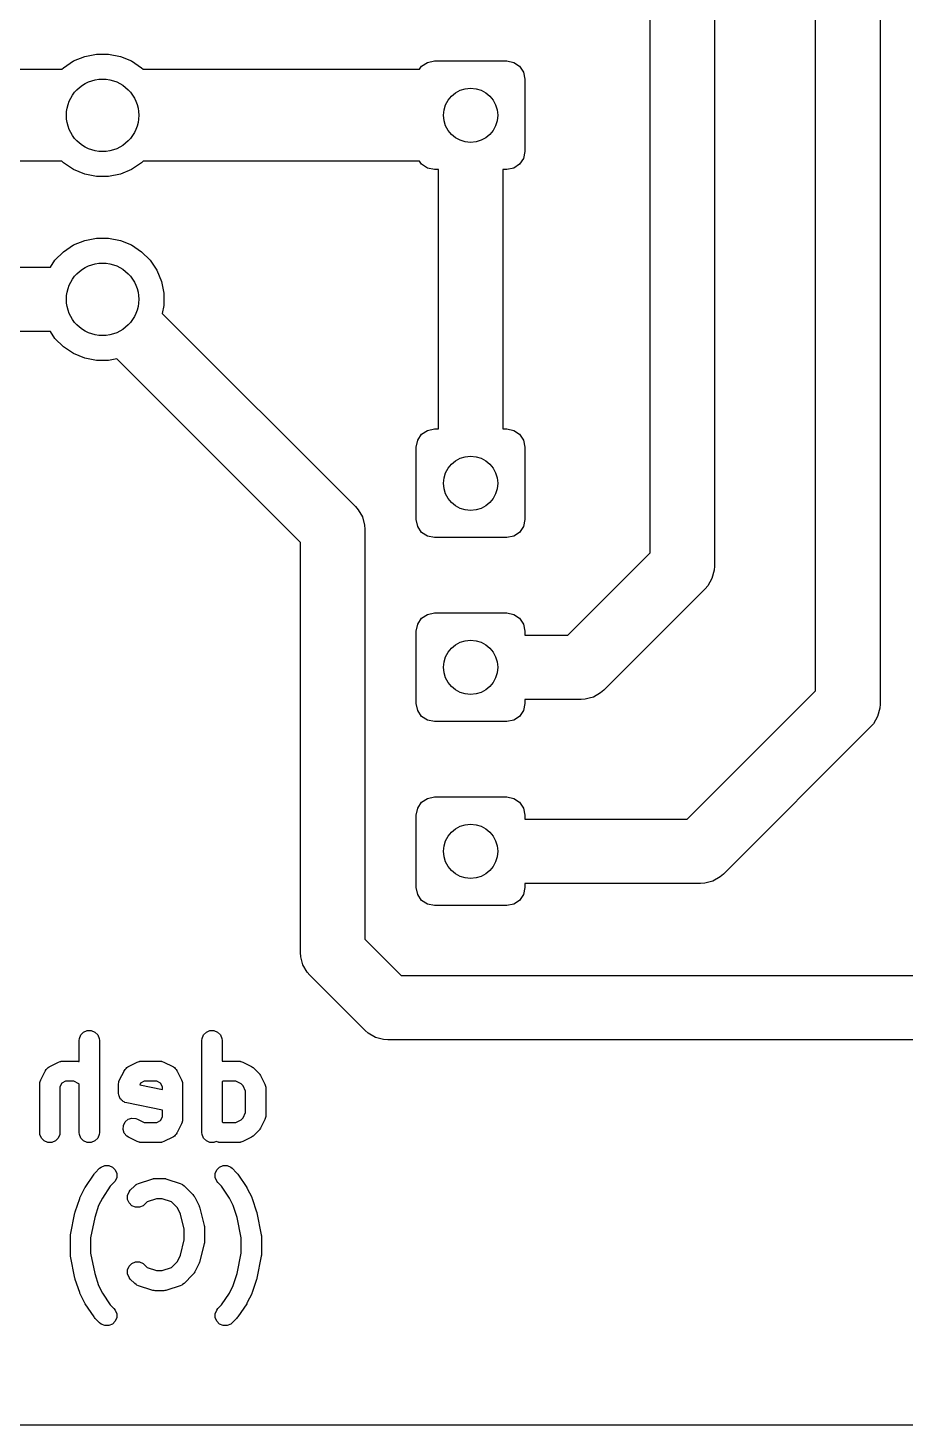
# Model space of a CAD drawing. Extents: x 71.5 to 140.5, y -85 to -49.
# Drawn here: x 80.47 to 92.58, y -85 to -65.71 of the extents above; entities that cross this region are included whole.
import ezdxf

# ---------------------------------------------------------------- set-up
doc = ezdxf.new("R2010")
doc.units = 0
doc.layers.add('BLACK', color=7, linetype='CONTINUOUS')

msp = doc.modelspace()

# ---------------------------------------------------------------- linework, layer by layer
at = {"layer": 'BLACK', "linetype": 'CONTINUOUS'}
for p, q in [((92.2315, -58.919), (92.2315, -75.048)), ((91.3425, -74.863882), (91.3425, -59.103118)), ((89.9455, -63.11), (89.9455, -73.143)), ((89.0565, -72.958882), (89.0565, -63.294118)), ((81.099313, -66.170367), (81.253258, -66.106601)), ((81.253258, -66.106601), (81.416685, -66.074093)), ((81.416685, -66.074093), (81.583315, -66.074093)), ((81.583315, -66.074093), (81.746742, -66.106601)), ((81.746742, -66.106601), (81.900687, -66.170367)), ((74.441293, -66.285), (80.938707, -66.285)), ((80.938707, -66.285), (80.960766, -66.262941)), ((80.960766, -66.262941), (81.099313, -66.170367)), ((81.900687, -66.170367), (82.039234, -66.262941)), ((82.039234, -66.262941), (82.061293, -66.285)), ((82.061293, -66.285), (85.87531, -66.285)), ((85.87531, -66.285), (85.903224, -66.243224)), ((85.903224, -66.243224), (85.98433, -66.18903)), ((85.98433, -66.18903), (86.080002, -66.170001)), ((86.080002, -66.170001), (87.079999, -66.17)), ((87.079999, -66.17), (87.17567, -66.18903)), ((87.17567, -66.18903), (87.256776, -66.243224)), ((87.256776, -66.243224), (87.31097, -66.32433)), ((87.31097, -66.32433), (87.329999, -66.420002)), ((87.329999, -66.420002), (87.33, -67.419999)), ((87.33, -67.419999), (87.31097, -67.51567)), ((80.938707, -67.555), (74.441293, -67.555)), ((80.960766, -67.577059), (80.938707, -67.555)), ((81.099313, -67.669633), (80.960766, -67.577059)), ((81.253258, -67.733399), (81.099313, -67.669633)), ((81.900687, -67.669633), (81.746742, -67.733399)), ((82.039234, -67.577059), (81.900687, -67.669633)), ((82.061293, -67.555), (82.039234, -67.577059)), ((85.87531, -67.555), (82.061293, -67.555)), ((85.903224, -67.596776), (85.87531, -67.555)), ((85.98433, -67.65097), (85.903224, -67.596776)), ((86.080001, -67.67), (85.98433, -67.65097)), ((86.1355, -67.669999), (86.080001, -67.67)), ((86.1355, -71.25), (86.1355, -67.669999)), ((87.079998, -67.669999), (87.0245, -67.669999)), ((87.0245, -67.669999), (87.0245, -71.25)), ((87.17567, -67.65097), (87.079998, -67.669999)), ((87.256776, -67.596776), (87.17567, -67.65097)), ((87.31097, -67.51567), (87.256776, -67.596776)), ((81.416685, -67.765907), (81.253258, -67.733399)), ((81.583315, -67.765907), (81.416685, -67.765907)), ((81.746742, -67.733399), (81.583315, -67.765907)), ((81.099313, -68.710367), (81.253258, -68.646601)), ((81.253258, -68.646601), (81.416685, -68.614093)), ((81.416685, -68.614093), (81.583315, -68.614093)), ((81.583315, -68.614093), (81.746742, -68.646601)), ((81.746742, -68.646601), (81.900687, -68.710367)), ((80.842941, -68.920766), (80.960766, -68.802941)), ((80.960766, -68.802941), (81.099313, -68.710367)), ((81.900687, -68.710367), (82.039234, -68.802941)), ((82.039234, -68.802941), (82.157059, -68.920766)), ((74.600358, -69.0155), (80.779642, -69.0155)), ((80.779642, -69.0155), (80.842941, -68.920766)), ((82.157059, -68.920766), (82.249633, -69.059313)), ((82.249633, -69.059313), (82.313399, -69.213258)), ((82.313399, -69.213258), (82.345907, -69.376685)), ((82.345907, -69.376685), (82.345907, -69.543315)), ((82.345907, -69.543315), (82.323679, -69.655061)), ((82.323679, -69.655061), (84.989309, -72.320691)), ((80.779642, -69.9045), (74.600358, -69.9045)), ((80.842941, -69.999234), (80.779642, -69.9045)), ((80.960766, -70.117059), (80.842941, -69.999234)), ((81.099313, -70.209633), (80.960766, -70.117059)), ((81.253258, -70.273399), (81.099313, -70.209633)), ((81.416685, -70.305907), (81.253258, -70.273399)), ((81.583315, -70.305907), (81.416685, -70.305907)), ((81.695061, -70.283679), (81.583315, -70.305907)), ((84.2305, -72.819118), (81.695061, -70.283679)), ((85.84903, -71.40433), (85.903224, -71.323224)), ((85.903224, -71.323224), (85.98433, -71.26903)), ((85.98433, -71.26903), (86.080002, -71.250001)), ((86.080002, -71.250001), (86.1355, -71.25)), ((87.0245, -71.25), (87.079999, -71.25)), ((87.079999, -71.25), (87.17567, -71.26903)), ((87.17567, -71.26903), (87.256776, -71.323224)), ((87.256776, -71.323224), (87.31097, -71.40433)), ((85.83, -71.500001), (85.84903, -71.40433)), ((85.830001, -72.499998), (85.83, -71.500001)), ((87.31097, -71.40433), (87.329999, -71.500002)), ((87.329999, -71.500002), (87.33, -72.499999)), ((84.989309, -72.320691), (85.027637, -72.364397)), ((85.027637, -72.364397), (85.027646, -72.364406)), ((85.027646, -72.364406), (85.085664, -72.464897)), ((85.085664, -72.464897), (85.115697, -72.576981)), ((85.84903, -72.59567), (85.830001, -72.499998)), ((87.33, -72.499999), (87.31097, -72.59567)), ((85.115697, -72.576981), (85.1195, -72.635)), ((85.1195, -72.635), (85.1195, -78.292882)), ((85.903224, -72.676776), (85.84903, -72.59567)), ((85.98433, -72.73097), (85.903224, -72.676776)), ((87.256776, -72.676776), (87.17567, -72.73097)), ((87.31097, -72.59567), (87.256776, -72.676776)), ((84.2305, -78.477), (84.2305, -72.819118)), ((86.080001, -72.75), (85.98433, -72.73097)), ((87.079998, -72.749999), (86.080001, -72.75)), ((87.17567, -72.73097), (87.079998, -72.749999)), ((87.919882, -74.0955), (89.0565, -72.958882)), ((89.941697, -73.20102), (89.911664, -73.313103)), ((89.9455, -73.143), (89.941697, -73.201019)), ((89.941697, -73.201019), (89.941697, -73.20102)), ((89.815309, -73.457309), (88.418309, -74.854309)), ((89.853637, -73.413602), (89.815309, -73.457309)), ((89.853646, -73.413594), (89.853637, -73.413602)), ((89.911664, -73.313103), (89.853646, -73.413594)), ((85.84903, -73.94433), (85.903224, -73.863224)), ((85.903224, -73.863224), (85.98433, -73.80903)), ((85.98433, -73.80903), (86.080002, -73.790001)), ((86.080002, -73.790001), (87.079999, -73.79)), ((87.079999, -73.79), (87.17567, -73.80903)), ((87.17567, -73.80903), (87.256776, -73.863224)), ((87.256776, -73.863224), (87.31097, -73.94433)), ((85.83, -74.040001), (85.84903, -73.94433)), ((85.830001, -75.039998), (85.83, -74.040001)), ((87.31097, -73.94433), (87.329999, -74.040002)), ((87.329999, -74.040002), (87.329999, -74.0955)), ((87.329999, -74.0955), (87.919882, -74.0955)), ((88.104, -74.9845), (87.33, -74.9845)), ((87.33, -74.9845), (87.33, -75.039999)), ((88.162019, -74.980697), (88.104, -74.9845)), ((88.16202, -74.980697), (88.162019, -74.980697)), ((88.218061, -74.96568), (88.16202, -74.980697)), ((88.274103, -74.950664), (88.218061, -74.96568)), ((88.374594, -74.892646), (88.274103, -74.950664)), ((88.374602, -74.892637), (88.374594, -74.892646)), ((88.418309, -74.854309), (88.374602, -74.892637)), ((89.570882, -76.6355), (91.3425, -74.863882)), ((85.84903, -75.13567), (85.830001, -75.039998)), ((85.903224, -75.216776), (85.84903, -75.13567)), ((87.31097, -75.13567), (87.256776, -75.216776)), ((87.33, -75.039999), (87.31097, -75.13567)), ((92.227697, -75.106019), (92.197664, -75.218103)), ((92.2315, -75.048), (92.227697, -75.106019)), ((85.98433, -75.27097), (85.903224, -75.216776)), ((86.080001, -75.29), (85.98433, -75.27097)), ((87.079998, -75.289999), (86.080001, -75.29)), ((87.17567, -75.27097), (87.079998, -75.289999)), ((87.256776, -75.216776), (87.17567, -75.27097)), ((92.101309, -75.362309), (90.069309, -77.394309)), ((92.139637, -75.318602), (92.101309, -75.362309)), ((92.139646, -75.318594), (92.139637, -75.318602)), ((92.197664, -75.218103), (92.139646, -75.318594)), ((85.903224, -76.403224), (85.98433, -76.34903)), ((85.98433, -76.34903), (86.080002, -76.330001)), ((86.080002, -76.330001), (87.079999, -76.33)), ((87.079999, -76.33), (87.17567, -76.34903)), ((87.17567, -76.34903), (87.256776, -76.403224)), ((85.83, -76.580001), (85.84903, -76.48433)), ((85.84903, -76.48433), (85.903224, -76.403224)), ((87.256776, -76.403224), (87.31097, -76.48433)), ((87.31097, -76.48433), (87.329999, -76.580002)), ((85.830001, -77.579998), (85.83, -76.580001)), ((87.329999, -76.580002), (87.329999, -76.6355)), ((87.329999, -76.6355), (89.570882, -76.6355)), ((89.755, -77.5245), (87.33, -77.5245)), ((87.33, -77.5245), (87.33, -77.579999)), ((89.813019, -77.520697), (89.755, -77.5245)), ((89.81302, -77.520697), (89.813019, -77.520697)), ((89.869061, -77.50568), (89.81302, -77.520697)), ((89.925103, -77.490664), (89.869061, -77.50568)), ((90.025594, -77.432646), (89.925103, -77.490664)), ((90.025602, -77.432637), (90.025594, -77.432646)), ((90.069309, -77.394309), (90.025602, -77.432637)), ((85.84903, -77.67567), (85.830001, -77.579998)), ((85.903224, -77.756776), (85.84903, -77.67567)), ((87.31097, -77.67567), (87.256776, -77.756776)), ((87.33, -77.579999), (87.31097, -77.67567)), ((85.98433, -77.81097), (85.903224, -77.756776)), ((86.080001, -77.83), (85.98433, -77.81097)), ((87.079998, -77.829999), (86.080001, -77.83)), ((87.17567, -77.81097), (87.079998, -77.829999)), ((87.256776, -77.756776), (87.17567, -77.81097)), ((85.1195, -78.292882), (85.621118, -78.7945)), ((84.234303, -78.535019), (84.2305, -78.477)), ((84.264336, -78.647103), (84.234303, -78.535019)), ((84.322354, -78.747594), (84.264336, -78.647103)), ((84.322362, -78.747602), (84.322354, -78.747594)), ((84.360691, -78.791309), (84.322362, -78.747602)), ((85.122691, -79.553309), (84.360691, -78.791309)), ((85.621118, -78.7945), (95.851, -78.7945)), ((81.179169, -79.664165), (81.200029, -79.613806)), ((81.200029, -79.613806), (81.238572, -79.575263)), ((81.238572, -79.575263), (81.288931, -79.554403)), ((81.288931, -79.554403), (81.343439, -79.554403)), ((81.343439, -79.554403), (81.393798, -79.575263)), ((81.393798, -79.575263), (81.432341, -79.613806)), ((81.432341, -79.613806), (81.453201, -79.664165)), ((82.872502, -79.664165), (82.893362, -79.613806)), ((82.893362, -79.613806), (82.931905, -79.575263)), ((82.931905, -79.575263), (82.982264, -79.554403)), ((82.982264, -79.554403), (83.036772, -79.554403)), ((83.036772, -79.554403), (83.087131, -79.575263)), ((83.087131, -79.575263), (83.125674, -79.613806)), ((83.125674, -79.613806), (83.146534, -79.664165)), ((85.166406, -79.591646), (85.122691, -79.553309)), ((85.266897, -79.649664), (85.166406, -79.591646)), ((85.378981, -79.679697), (85.266897, -79.649664)), ((81.176485, -79.691419), (81.179169, -79.664165)), ((81.176485, -79.981861), (81.176485, -79.691419)), ((81.453201, -79.664165), (81.455885, -79.691419)), ((81.455885, -79.691419), (81.455885, -80.961419)), ((82.869818, -79.691419), (82.872502, -79.664165)), ((82.869818, -80.961419), (82.869818, -79.691419)), ((83.146534, -79.664165), (83.149218, -79.691419)), ((83.149218, -79.691419), (83.149218, -79.975052)), ((85.437, -79.6835), (85.378981, -79.679697)), ((95.666882, -79.6835), (85.437, -79.6835)), ((80.769899, -80.050277), (80.890851, -79.989801)), ((80.890851, -79.989801), (80.916428, -79.980013)), ((80.916428, -79.980013), (80.921434, -79.979657)), ((80.921434, -79.979657), (80.926073, -79.977736)), ((80.926073, -79.977736), (80.953327, -79.975052)), ((80.953327, -79.975052), (81.134756, -79.975052)), ((81.134756, -79.975052), (81.16201, -79.977736)), ((81.16201, -79.977736), (81.166647, -79.979657)), ((81.166647, -79.979657), (81.171655, -79.980013)), ((81.171655, -79.980013), (81.176485, -79.981861)), ((81.85847, -80.050277), (81.979422, -79.989801)), ((81.979422, -79.989801), (82.004999, -79.980013)), ((82.004999, -79.980013), (82.010005, -79.979657)), ((82.010005, -79.979657), (82.014644, -79.977736)), ((82.014644, -79.977736), (82.041898, -79.975052)), ((82.041898, -79.975052), (82.283803, -79.975052)), ((82.283803, -79.975052), (82.311057, -79.977736)), ((82.311057, -79.977736), (82.315695, -79.979657)), ((82.315695, -79.979657), (82.320701, -79.980013)), ((82.320701, -79.980013), (82.346278, -79.9898)), ((82.346278, -79.9898), (82.467231, -80.050276)), ((83.149218, -79.975052), (83.372375, -79.975052)), ((83.372375, -79.975052), (83.399629, -79.977736)), ((83.399629, -79.977736), (83.404266, -79.979657)), ((83.404266, -79.979657), (83.409274, -79.980013)), ((83.409274, -79.980013), (83.434851, -79.989801)), ((83.434851, -79.989801), (83.555802, -80.050276)), ((80.646947, -80.233706), (80.707423, -80.112753)), ((80.707423, -80.112753), (80.710292, -80.108194)), ((80.710292, -80.108194), (80.711009, -80.106045)), ((80.711009, -80.106045), (80.71333, -80.103367)), ((80.71333, -80.103367), (80.722012, -80.089577)), ((80.722012, -80.089577), (80.735245, -80.078099)), ((80.735245, -80.078099), (80.746723, -80.064866)), ((80.746723, -80.064866), (80.760513, -80.056184)), ((80.760513, -80.056184), (80.763191, -80.053863)), ((80.763191, -80.053863), (80.76534, -80.053146)), ((80.76534, -80.053146), (80.769899, -80.050277)), ((81.735518, -80.233706), (81.795994, -80.112753)), ((81.795994, -80.112753), (81.798863, -80.108194)), ((81.798863, -80.108194), (81.79958, -80.106045)), ((81.79958, -80.106045), (81.801901, -80.103367)), ((81.801901, -80.103367), (81.810583, -80.089577)), ((81.810583, -80.089577), (81.823816, -80.078099)), ((81.823816, -80.078099), (81.835294, -80.064866)), ((81.835294, -80.064866), (81.849084, -80.056184)), ((81.849084, -80.056184), (81.851762, -80.053863)), ((81.851762, -80.053863), (81.853911, -80.053146)), ((81.853911, -80.053146), (81.85847, -80.050277)), ((82.467231, -80.050276), (82.471791, -80.053146)), ((82.471791, -80.053146), (82.47394, -80.053863)), ((82.47394, -80.053863), (82.476615, -80.056183)), ((82.476615, -80.056183), (82.490407, -80.064865)), ((82.490407, -80.064865), (82.501882, -80.078096)), ((82.501882, -80.078096), (82.515119, -80.089576)), ((82.515119, -80.089576), (82.523801, -80.103369)), ((82.523801, -80.103369), (82.526121, -80.106044)), ((82.526121, -80.106044), (82.526836, -80.108191)), ((82.526836, -80.108191), (82.529708, -80.112753)), ((82.529708, -80.112753), (82.590184, -80.233705)), ((83.555802, -80.050276), (83.567533, -80.05766)), ((83.567533, -80.05766), (83.570939, -80.059071)), ((83.570939, -80.059071), (83.574773, -80.062217)), ((83.574773, -80.062217), (83.578979, -80.064865)), ((83.578979, -80.064865), (83.581397, -80.067653)), ((83.581397, -80.067653), (83.592109, -80.076444)), ((83.592109, -80.076444), (83.652586, -80.136921)), ((83.652586, -80.136921), (83.661377, -80.147632)), ((83.661377, -80.147632), (83.664167, -80.150052)), ((83.664167, -80.150052), (83.666812, -80.154255)), ((83.666812, -80.154255), (83.66996, -80.15809)), ((83.66996, -80.15809), (83.671371, -80.161497)), ((83.671371, -80.161497), (83.678756, -80.173229)), ((83.678756, -80.173229), (83.739232, -80.294181)), ((80.632199, -80.296181), (80.634883, -80.268927)), ((80.632199, -80.961419), (80.632199, -80.296181)), ((80.634883, -80.268927), (80.636804, -80.264288)), ((80.636804, -80.264288), (80.63716, -80.259283)), ((80.63716, -80.259283), (80.646947, -80.233706)), ((80.936502, -80.279353), (80.911599, -80.32916)), ((80.911599, -80.32916), (80.911599, -80.961419)), ((80.986306, -80.254452), (80.936502, -80.279353)), ((81.101778, -80.254452), (80.986306, -80.254452)), ((81.172954, -80.29004), (81.101778, -80.254452)), ((81.176485, -80.29357), (81.172954, -80.29004)), ((81.176485, -80.961419), (81.176485, -80.29357)), ((81.72077, -80.296181), (81.723454, -80.268927)), ((81.72077, -80.417133), (81.72077, -80.296181)), ((81.723454, -80.444387), (81.72077, -80.417133)), ((81.723454, -80.268927), (81.725375, -80.264288)), ((81.725375, -80.264288), (81.725731, -80.259283)), ((81.725731, -80.259283), (81.735518, -80.233706)), ((82.025073, -80.279353), (82.012239, -80.30502)), ((82.012239, -80.30502), (82.325532, -80.367678)), ((82.074877, -80.254452), (82.025073, -80.279353)), ((82.250824, -80.254452), (82.074877, -80.254452)), ((82.300629, -80.279354), (82.250824, -80.254452)), ((82.325532, -80.329159), (82.300629, -80.279354)), ((82.325532, -80.367678), (82.325532, -80.329159)), ((82.590184, -80.233705), (82.599971, -80.259282)), ((82.599971, -80.259282), (82.600326, -80.264288)), ((82.600326, -80.264288), (82.602248, -80.268927)), ((82.602248, -80.268927), (82.604932, -80.296181)), ((82.604932, -80.296181), (82.604932, -80.538225)), ((83.163449, -80.254452), (83.149218, -80.261567)), ((83.149218, -80.261567), (83.149218, -80.814603)), ((83.339397, -80.254452), (83.163449, -80.254452)), ((83.410573, -80.29004), (83.339397, -80.254452)), ((83.438991, -80.318457), (83.410573, -80.29004)), ((83.47458, -80.389635), (83.438991, -80.318457)), ((83.47458, -80.686535), (83.47458, -80.389635)), ((83.739232, -80.294181), (83.749019, -80.319758)), ((83.749019, -80.319758), (83.749374, -80.324764)), ((83.749374, -80.324764), (83.751296, -80.329403)), ((83.751296, -80.329403), (83.75398, -80.356657)), ((83.75398, -80.356657), (83.75398, -80.719514)), ((81.728693, -80.457035), (81.723454, -80.444387)), ((81.731349, -80.470459), (81.728693, -80.457035)), ((81.73902, -80.481965), (81.731349, -80.470459)), ((81.744314, -80.494746), (81.73902, -80.481965)), ((81.753992, -80.504424), (81.744314, -80.494746)), ((81.761584, -80.515812), (81.753992, -80.504424)), ((81.773076, -80.523508), (81.761584, -80.515812)), ((81.782857, -80.533289), (81.773076, -80.523508)), ((81.795501, -80.538526), (81.782857, -80.533289)), ((81.806874, -80.546143), (81.795501, -80.538526)), ((81.833073, -80.55412), (81.806874, -80.546143)), ((81.833214, -80.554148), (81.833073, -80.55412)), ((81.833216, -80.554149), (81.833214, -80.554148)), ((81.833218, -80.554149), (81.833216, -80.554149)), ((82.325532, -80.652611), (81.833218, -80.554149)), ((82.604932, -80.538225), (82.604933, -80.538231)), ((82.604933, -80.538231), (82.604932, -80.538236)), ((82.604932, -80.538236), (82.604932, -80.77999)), ((81.810584, -80.815291), (81.851763, -80.779577)), ((81.851763, -80.779577), (81.903473, -80.76234)), ((81.903473, -80.76234), (81.957845, -80.766204)), ((81.957845, -80.766204), (81.983422, -80.775992)), ((81.983422, -80.775992), (82.074877, -80.821719)), ((82.250824, -80.821719), (82.300629, -80.796816)), ((82.300629, -80.796816), (82.325532, -80.747011)), ((82.325532, -80.747011), (82.325532, -80.652611)), ((82.602248, -80.807244), (82.600326, -80.811882)), ((82.604932, -80.77999), (82.602248, -80.807244)), ((83.339397, -80.821719), (83.410573, -80.786131)), ((83.410573, -80.786131), (83.438991, -80.757712)), ((83.438991, -80.757712), (83.47458, -80.686535)), ((83.739231, -80.78199), (83.678755, -80.902942)), ((83.749019, -80.756413), (83.739231, -80.78199)), ((83.749374, -80.751406), (83.749019, -80.756413)), ((83.751296, -80.746768), (83.749374, -80.751406)), ((83.75398, -80.719514), (83.751296, -80.746768)), ((80.634883, -80.988673), (80.632199, -80.961419)), ((80.655743, -81.039032), (80.634883, -80.988673)), ((80.908915, -80.988673), (80.888055, -81.039032)), ((80.911599, -80.961419), (80.908915, -80.988673)), ((81.179169, -80.988673), (81.176485, -80.961419)), ((81.200029, -81.039032), (81.179169, -80.988673)), ((81.453201, -80.988673), (81.432341, -81.039032)), ((81.455885, -80.961419), (81.453201, -80.988673)), ((81.782343, -80.918416), (81.786207, -80.864044)), ((81.79958, -80.970126), (81.782343, -80.918416)), ((81.786207, -80.864044), (81.810584, -80.815291)), ((81.835294, -81.011305), (81.79958, -80.970126)), ((82.074877, -80.821719), (82.250824, -80.821719)), ((82.501882, -80.998074), (82.490407, -81.011306)), ((82.515119, -80.986595), (82.501882, -80.998074)), ((82.523801, -80.972801), (82.515119, -80.986595)), ((82.526121, -80.970127), (82.523801, -80.972801)), ((82.526836, -80.967979), (82.526121, -80.970127)), ((82.529708, -80.963418), (82.526836, -80.967979)), ((82.590184, -80.842466), (82.529708, -80.963418)), ((82.599971, -80.816889), (82.590184, -80.842466)), ((82.600326, -80.811882), (82.599971, -80.816889)), ((82.872502, -80.988673), (82.869818, -80.961419)), ((82.893362, -81.039032), (82.872502, -80.988673)), ((83.149218, -80.814603), (83.163449, -80.821719)), ((83.163449, -80.821719), (83.339397, -80.821719)), ((83.59211, -80.999726), (83.581398, -81.008516)), ((83.652587, -80.939249), (83.59211, -80.999726)), ((83.661381, -80.928533), (83.652587, -80.939249)), ((83.664166, -80.926118), (83.661381, -80.928533)), ((83.666808, -80.921919), (83.664166, -80.926118)), ((83.66996, -80.91808), (83.666808, -80.921919)), ((83.671372, -80.914669), (83.66996, -80.91808)), ((83.678755, -80.902942), (83.671372, -80.914669)), ((80.694286, -81.077575), (80.655743, -81.039032)), ((80.744645, -81.098435), (80.694286, -81.077575)), ((80.799153, -81.098435), (80.744645, -81.098435)), ((80.849512, -81.077575), (80.799153, -81.098435)), ((80.888055, -81.039032), (80.849512, -81.077575)), ((81.238572, -81.077575), (81.200029, -81.039032)), ((81.288931, -81.098435), (81.238572, -81.077575)), ((81.343439, -81.098435), (81.288931, -81.098435)), ((81.393798, -81.077575), (81.343439, -81.098435)), ((81.432341, -81.039032), (81.393798, -81.077575)), ((81.85847, -81.025894), (81.835294, -81.011305)), ((81.979422, -81.08637), (81.85847, -81.025894)), ((82.004999, -81.096158), (81.979422, -81.08637)), ((82.010005, -81.096513), (82.004999, -81.096158)), ((82.014644, -81.098435), (82.010005, -81.096513)), ((82.041898, -81.101119), (82.014644, -81.098435)), ((82.283803, -81.101119), (82.041898, -81.101119)), ((82.311057, -81.098435), (82.283803, -81.101119)), ((82.315695, -81.096513), (82.311057, -81.098435)), ((82.320701, -81.096158), (82.315695, -81.096513)), ((82.346278, -81.086371), (82.320701, -81.096158)), ((82.467231, -81.025895), (82.346278, -81.086371)), ((82.471791, -81.023024), (82.467231, -81.025895)), ((82.47394, -81.022308), (82.471791, -81.023024)), ((82.476615, -81.019987), (82.47394, -81.022308)), ((82.490407, -81.011306), (82.476615, -81.019987)), ((82.931905, -81.077575), (82.893362, -81.039032)), ((82.982264, -81.098435), (82.931905, -81.077575)), ((83.036772, -81.098435), (82.982264, -81.098435)), ((83.067044, -81.085895), (83.036772, -81.098435)), ((83.067994, -81.08637), (83.067044, -81.085895)), ((83.093571, -81.096158), (83.067994, -81.08637)), ((83.098577, -81.096513), (83.093571, -81.096158)), ((83.103216, -81.098435), (83.098577, -81.096513)), ((83.13047, -81.101119), (83.103216, -81.098435)), ((83.372375, -81.101119), (83.13047, -81.101119)), ((83.399629, -81.098435), (83.372375, -81.101119)), ((83.404266, -81.096513), (83.399629, -81.098435)), ((83.409274, -81.096158), (83.404266, -81.096513)), ((83.434851, -81.08637), (83.409274, -81.096158)), ((83.555802, -81.025895), (83.434851, -81.08637)), ((83.567535, -81.018509), (83.555802, -81.025895)), ((83.57094, -81.017099), (83.567535, -81.018509)), ((83.574772, -81.013953), (83.57094, -81.017099)), ((83.578979, -81.011306), (83.574772, -81.013953)), ((83.581398, -81.008516), (83.578979, -81.011306)), ((81.260423, -81.719031), (81.381376, -81.537602)), ((81.381376, -81.537602), (81.381438, -81.537525)), ((81.381438, -81.537525), (81.381457, -81.537481)), ((81.381457, -81.537481), (81.390009, -81.527058)), ((81.390009, -81.527058), (81.398727, -81.516414)), ((81.398727, -81.516414), (81.398768, -81.516386)), ((81.398768, -81.516386), (81.39883, -81.516311)), ((81.39883, -81.516311), (81.459306, -81.455835)), ((81.459306, -81.455835), (81.480476, -81.438462)), ((81.480476, -81.438462), (81.530835, -81.417603)), ((81.530835, -81.417603), (81.585343, -81.417603)), ((81.585343, -81.417603), (81.635702, -81.438462)), ((81.635702, -81.438462), (81.674245, -81.477005)), ((81.674245, -81.477005), (81.695104, -81.527364)), ((81.695104, -81.527364), (81.695104, -81.581872)), ((83.05393, -81.527365), (83.074789, -81.477006)), ((83.053931, -81.581873), (83.05393, -81.527365)), ((83.074789, -81.477006), (83.113332, -81.438462)), ((83.113332, -81.438462), (83.163691, -81.417603)), ((83.163691, -81.417603), (83.218199, -81.417602)), ((83.218199, -81.417602), (83.268558, -81.438461)), ((83.268558, -81.438461), (83.289728, -81.455834)), ((83.289728, -81.455834), (83.350205, -81.516311)), ((83.350205, -81.516311), (83.350266, -81.516385)), ((83.350266, -81.516385), (83.35031, -81.516415)), ((83.35031, -81.516415), (83.359141, -81.527199)), ((83.359141, -81.527199), (83.367579, -81.53748)), ((83.367579, -81.53748), (83.367598, -81.537526)), ((83.367598, -81.537526), (83.367661, -81.537603)), ((83.367661, -81.537603), (83.488613, -81.719032)), ((81.191233, -81.854999), (81.251708, -81.734048)), ((81.251708, -81.734048), (81.256337, -81.726692)), ((81.256337, -81.726692), (81.260423, -81.719031)), ((81.606175, -81.704097), (81.49772, -81.866779)), ((81.656872, -81.653401), (81.606175, -81.704097)), ((81.674245, -81.632231), (81.656872, -81.653401)), ((81.695104, -81.581872), (81.674245, -81.632231)), ((81.865266, -81.779386), (81.882639, -81.758216)), ((81.882639, -81.758216), (81.943115, -81.69774)), ((81.943115, -81.69774), (81.964285, -81.680367)), ((81.964285, -81.680367), (81.968922, -81.678446)), ((81.968922, -81.678446), (81.972715, -81.675157)), ((81.972715, -81.675157), (81.997721, -81.663992)), ((81.997721, -81.663992), (82.17915, -81.603516)), ((82.17915, -81.603516), (82.192663, -81.600443)), ((82.192663, -81.600443), (82.196073, -81.599031)), ((82.196073, -81.599031), (82.201016, -81.598544)), ((82.201016, -81.598544), (82.205855, -81.597444)), ((82.205855, -81.597444), (82.209533, -81.597705)), ((82.209533, -81.597705), (82.223327, -81.596347)), ((82.223327, -81.596347), (82.344279, -81.596347)), ((82.344279, -81.596347), (82.358073, -81.597705)), ((82.358073, -81.597705), (82.361752, -81.597444)), ((82.361752, -81.597444), (82.366591, -81.598544)), ((82.366591, -81.598544), (82.371533, -81.599031)), ((82.371533, -81.599031), (82.374942, -81.600443)), ((82.374942, -81.600443), (82.388456, -81.603516)), ((82.388456, -81.603516), (82.569885, -81.663992)), ((82.569885, -81.663992), (82.594892, -81.675157)), ((82.594892, -81.675157), (82.598685, -81.678446)), ((82.598685, -81.678446), (82.603321, -81.680367)), ((82.603321, -81.680367), (82.624491, -81.69774)), ((82.624491, -81.69774), (82.745443, -81.818692)), ((83.07479, -81.632232), (83.053931, -81.581873)), ((83.092164, -81.653402), (83.07479, -81.632232)), ((83.142859, -81.704096), (83.092164, -81.653402)), ((83.251314, -81.86678), (83.142859, -81.704096)), ((83.488613, -81.719032), (83.492702, -81.726701)), ((83.492702, -81.726701), (83.497326, -81.734047)), ((83.497326, -81.734047), (83.557802, -81.854999)), ((81.123177, -82.054727), (81.183653, -81.873298)), ((81.183653, -81.873298), (81.187693, -81.864249)), ((81.187693, -81.864249), (81.191233, -81.854999)), ((81.49772, -81.866779), (81.445576, -81.971068)), ((81.844407, -81.829745), (81.865266, -81.779386)), ((81.844407, -81.884253), (81.844407, -81.829745)), ((81.865266, -81.934612), (81.844407, -81.884253)), ((81.903809, -81.973155), (81.865266, -81.934612)), ((82.080205, -81.955782), (82.059035, -81.973155)), ((82.117361, -81.918625), (82.080205, -81.955782)), ((82.245997, -81.875747), (82.117361, -81.918625)), ((82.321609, -81.875747), (82.245997, -81.875747)), ((82.450244, -81.918625), (82.321609, -81.875747)), ((82.531848, -82.000229), (82.450244, -81.918625)), ((82.745443, -81.818692), (82.754233, -81.829403)), ((82.754233, -81.829403), (82.757022, -81.831822)), ((82.757022, -81.831822), (82.759669, -81.836027)), ((82.759669, -81.836027), (82.762816, -81.839862)), ((82.762816, -81.839862), (82.764226, -81.843267)), ((82.764226, -81.843267), (82.771611, -81.854999)), ((82.771611, -81.854999), (82.832088, -81.975952)), ((83.303459, -81.971071), (83.251314, -81.86678)), ((83.557802, -81.854999), (83.561342, -81.864251)), ((83.561342, -81.864251), (83.565382, -81.873298)), ((83.565382, -81.873298), (83.625858, -82.054727)), ((81.058245, -82.373888), (81.118721, -82.071507)), ((81.118721, -82.071507), (81.12125, -82.063199)), ((81.12125, -82.063199), (81.123177, -82.054727)), ((81.390989, -82.134829), (81.334932, -82.415117)), ((81.445576, -81.971068), (81.390989, -82.134829)), ((81.954168, -81.994014), (81.903809, -81.973155)), ((82.008676, -81.994014), (81.954168, -81.994014)), ((82.059035, -81.973155), (82.008676, -81.994014)), ((82.575327, -82.087186), (82.531848, -82.000229)), ((82.627913, -82.29753), (82.575327, -82.087186)), ((82.832088, -81.975952), (82.83285, -81.977943)), ((82.83285, -81.977943), (82.833452, -81.978756)), ((82.833452, -81.978756), (82.837541, -81.990202)), ((82.837541, -81.990202), (82.841876, -82.001529)), ((82.841876, -82.001529), (82.841947, -82.002534)), ((82.841947, -82.002534), (82.842666, -82.004546)), ((82.842666, -82.004546), (82.903142, -82.24645)), ((83.358045, -82.134829), (83.303459, -81.971071)), ((83.414104, -82.415117), (83.358045, -82.134829)), ((83.625858, -82.054727), (83.627783, -82.063195)), ((83.627783, -82.063195), (83.630314, -82.071506)), ((83.630314, -82.071506), (83.690791, -82.373887)), ((82.627913, -82.444563), (82.627913, -82.29753)), ((82.903142, -82.24645), (82.90384, -82.251174)), ((82.90384, -82.251174), (82.904629, -82.253078)), ((82.904629, -82.253078), (82.905639, -82.263341)), ((82.905639, -82.263341), (82.907148, -82.273541)), ((82.907148, -82.273541), (82.906844, -82.275578)), ((82.906844, -82.275578), (82.907313, -82.280332)), ((82.907313, -82.280332), (82.907313, -82.461761)), ((81.055532, -82.401139), (81.056863, -82.387764)), ((81.055541, -82.401187), (81.055532, -82.401139)), ((81.055532, -82.401285), (81.055541, -82.401187)), ((81.055532, -82.64319), (81.055532, -82.401285)), ((81.056863, -82.387764), (81.058216, -82.374031)), ((81.058216, -82.374031), (81.058235, -82.373984)), ((81.058235, -82.373984), (81.058245, -82.373888)), ((81.334932, -82.415117), (81.334932, -82.629358)), ((82.575327, -82.654905), (82.627913, -82.444563)), ((82.903142, -82.495643), (82.842666, -82.737548)), ((82.90384, -82.490918), (82.903142, -82.495643)), ((82.904629, -82.489015), (82.90384, -82.490918)), ((82.905639, -82.478751), (82.904629, -82.489015)), ((82.907148, -82.468552), (82.905639, -82.478751)), ((82.907313, -82.461761), (82.906844, -82.466514)), ((82.906844, -82.466514), (82.907148, -82.468552)), ((83.414104, -82.629357), (83.414104, -82.415117)), ((83.690791, -82.373887), (83.6908, -82.373984)), ((83.6908, -82.373984), (83.69082, -82.374031)), ((83.69082, -82.374031), (83.692163, -82.387671)), ((83.692163, -82.387671), (83.693504, -82.401138)), ((83.693504, -82.401138), (83.693494, -82.401186)), ((83.693494, -82.401186), (83.693504, -82.401285)), ((83.693504, -82.401285), (83.693504, -82.64319)), ((81.055541, -82.643287), (81.055532, -82.64319)), ((81.055532, -82.643336), (81.055541, -82.643287)), ((81.056863, -82.65671), (81.055532, -82.643336)), ((81.058216, -82.670444), (81.056863, -82.65671)), ((81.058235, -82.67049), (81.058216, -82.670444)), ((81.058245, -82.670587), (81.058235, -82.67049)), ((81.118721, -82.972968), (81.058245, -82.670587)), ((81.334932, -82.629358), (81.390989, -82.909645)), ((82.531847, -82.741865), (82.575327, -82.654905)), ((83.358045, -82.909645), (83.414104, -82.629357)), ((83.690791, -82.670588), (83.630314, -82.972969)), ((83.6908, -82.67049), (83.690791, -82.670588)), ((83.69082, -82.670444), (83.6908, -82.67049)), ((83.692163, -82.656803), (83.69082, -82.670444)), ((83.693504, -82.643337), (83.692163, -82.656803)), ((83.693504, -82.64319), (83.693494, -82.643288)), ((83.693494, -82.643288), (83.693504, -82.643337)), ((81.390989, -82.909645), (81.445576, -83.073405)), ((81.844406, -82.912347), (81.844407, -82.857839)), ((81.865265, -82.962706), (81.844406, -82.912347)), ((81.844407, -82.857839), (81.865266, -82.80748)), ((81.865266, -82.80748), (81.90381, -82.768937)), ((81.90381, -82.768937), (81.954169, -82.748078)), ((81.954169, -82.748078), (82.008677, -82.748079)), ((82.008677, -82.748079), (82.059036, -82.768938)), ((82.059036, -82.768938), (82.080206, -82.786312)), ((82.080206, -82.786312), (82.117362, -82.823469)), ((82.117362, -82.823469), (82.245997, -82.866347)), ((82.245997, -82.866347), (82.321609, -82.866347)), ((82.321609, -82.866347), (82.450245, -82.823468)), ((82.450245, -82.823468), (82.531847, -82.741865)), ((82.745443, -82.9234), (82.624491, -83.044353)), ((82.754233, -82.912689), (82.745443, -82.9234)), ((82.757022, -82.910271), (82.754233, -82.912689)), ((82.759667, -82.906068), (82.757022, -82.910271)), ((82.762817, -82.902231), (82.759667, -82.906068)), ((82.764228, -82.898822), (82.762817, -82.902231)), ((82.771611, -82.887095), (82.764228, -82.898822)), ((82.832088, -82.766142), (82.771611, -82.887095)), ((82.832851, -82.764148), (82.832088, -82.766142)), ((82.833452, -82.763337), (82.832851, -82.764148)), ((82.837538, -82.751899), (82.833452, -82.763337)), ((82.841876, -82.740565), (82.837538, -82.751899)), ((82.841947, -82.739559), (82.841876, -82.740565)), ((82.842666, -82.737548), (82.841947, -82.739559)), ((83.303459, -83.073402), (83.358045, -82.909645)), ((81.12125, -82.981275), (81.118721, -82.972968)), ((81.123177, -82.989748), (81.12125, -82.981275)), ((81.183653, -83.171176), (81.123177, -82.989748)), ((81.445576, -83.073405), (81.49772, -83.177694)), ((81.882638, -82.983876), (81.865265, -82.962706)), ((81.943115, -83.044353), (81.882638, -82.983876)), ((81.964284, -83.061727), (81.943115, -83.044353)), ((81.968923, -83.063648), (81.964284, -83.061727)), ((81.972715, -83.066937), (81.968923, -83.063648)), ((81.997721, -83.078102), (81.972715, -83.066937)), ((82.17915, -83.138578), (81.997721, -83.078102)), ((82.569885, -83.078102), (82.388456, -83.138578)), ((82.594892, -83.066937), (82.569885, -83.078102)), ((82.598684, -83.063648), (82.594892, -83.066937)), ((82.603322, -83.061727), (82.598684, -83.063648)), ((82.624491, -83.044353), (82.603322, -83.061727)), ((83.251314, -83.177693), (83.303459, -83.073402)), ((83.625858, -82.989748), (83.565382, -83.171176)), ((83.627783, -82.981279), (83.625858, -82.989748)), ((83.630314, -82.972969), (83.627783, -82.981279)), ((81.187693, -83.180224), (81.183653, -83.171176)), ((81.191233, -83.189475), (81.187693, -83.180224)), ((81.251708, -83.310426), (81.191233, -83.189475)), ((81.256337, -83.317781), (81.251708, -83.310426)), ((81.49772, -83.177694), (81.606175, -83.340376)), ((82.192663, -83.14165), (82.17915, -83.138578)), ((82.196073, -83.143063), (82.192663, -83.14165)), ((82.201016, -83.143549), (82.196073, -83.143063)), ((82.205855, -83.14465), (82.201016, -83.143549)), ((82.209533, -83.144388), (82.205855, -83.14465)), ((82.223327, -83.145747), (82.209533, -83.144388)), ((82.344279, -83.145747), (82.223327, -83.145747)), ((82.358073, -83.144388), (82.344279, -83.145747)), ((82.361752, -83.14465), (82.358073, -83.144388)), ((82.366591, -83.143549), (82.361752, -83.14465)), ((82.371533, -83.143063), (82.366591, -83.143549)), ((82.374942, -83.14165), (82.371533, -83.143063)), ((82.388456, -83.138578), (82.374942, -83.14165)), ((83.142859, -83.340377), (83.251314, -83.177693)), ((83.497326, -83.310427), (83.492702, -83.317772)), ((83.557802, -83.189475), (83.497326, -83.310427)), ((83.561341, -83.180224), (83.557802, -83.189475)), ((83.565382, -83.171176), (83.561341, -83.180224)), ((81.260423, -83.325443), (81.256337, -83.317781)), ((81.381376, -83.506872), (81.260423, -83.325443)), ((81.381438, -83.506948), (81.381376, -83.506872)), ((81.381457, -83.506993), (81.381438, -83.506948)), ((81.390009, -83.517415), (81.381457, -83.506993)), ((81.606175, -83.340376), (81.656872, -83.391073)), ((81.656872, -83.391073), (81.674245, -83.412243)), ((81.674245, -83.412243), (81.695104, -83.462602)), ((81.695104, -83.462602), (81.695104, -83.51711)), ((83.05393, -83.517109), (83.053931, -83.462601)), ((83.053931, -83.462601), (83.07479, -83.412242)), ((83.07479, -83.412242), (83.092164, -83.391072)), ((83.092164, -83.391072), (83.142859, -83.340377)), ((83.367579, -83.506994), (83.359141, -83.517274)), ((83.367598, -83.506947), (83.367579, -83.506994)), ((83.367661, -83.506871), (83.367598, -83.506947)), ((83.488613, -83.325442), (83.367661, -83.506871)), ((83.492702, -83.317772), (83.488613, -83.325442)), ((81.398727, -83.52806), (81.390009, -83.517415)), ((81.398768, -83.528087), (81.398727, -83.52806)), ((81.39883, -83.528163), (81.398768, -83.528087)), ((81.459306, -83.588639), (81.39883, -83.528163)), ((81.480476, -83.606012), (81.459306, -83.588639)), ((81.530835, -83.626871), (81.480476, -83.606012)), ((81.585343, -83.626871), (81.530835, -83.626871)), ((81.635702, -83.606012), (81.585343, -83.626871)), ((81.674245, -83.567469), (81.635702, -83.606012)), ((81.695104, -83.51711), (81.674245, -83.567469)), ((83.074789, -83.567468), (83.05393, -83.517109)), ((83.113332, -83.606012), (83.074789, -83.567468)), ((83.163691, -83.626871), (83.113332, -83.606012)), ((83.218199, -83.626872), (83.163691, -83.626871)), ((83.268558, -83.606013), (83.218199, -83.626872)), ((83.289728, -83.58864), (83.268558, -83.606013)), ((83.350205, -83.528163), (83.289728, -83.58864)), ((83.350266, -83.528088), (83.350205, -83.528163)), ((83.35031, -83.528059), (83.350266, -83.528088)), ((83.359141, -83.517274), (83.35031, -83.528059)), ((140.5, -85), (71.5, -85))]:
    msp.add_line(p, q, dxfattribs=at)
at = {"layer": 'BLACK'}
for centre, radius in [((81.5, -66.92), 0.5), ((86.58, -66.92), 0.375), ((81.5, -69.46), 0.5), ((86.58, -72), 0.375), ((86.58, -74.54), 0.375), ((86.58, -77.08), 0.375)]:
    msp.add_circle(centre, radius, dxfattribs=at)

doc.saveas('drawing.dxf')
